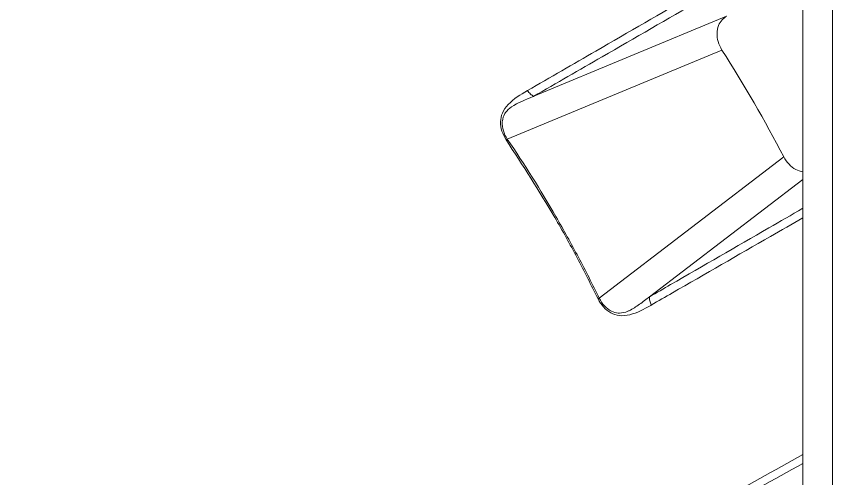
# Model space of a CAD drawing. Extents: x 2 to 136, y 1 to 99.
# Drawn here: x 11.718 to 15.353, y 11.293 to 13.353 of the extents above; entities that cross this region are included whole.
import ezdxf

# ---------------------------------------------------------------- set-up
doc = ezdxf.new("R2010")
doc.units = 0
doc.header["$MEASUREMENT"] = 0
doc.linetypes.add('SLD-Solid', pattern=[0])
doc.layers.add('OBJECT', color=7, linetype='CONTINUOUS')

msp = doc.modelspace()

# ---------------------------------------------------------------- linework, layer by layer
at = {"layer": 'OBJECT', "linetype": 'SLD-Solid', "lineweight": 15}
for p, q in [((15.2201, 16.7515), (15.2201, 9.425)), ((15.353, 16.6747), (15.353, 9.3482)), ((14.8802, 13.3531), (14.0216, 12.9967)), ((14.86, 13.2029), (13.904, 12.8063)), ((15.135, 12.7266), (14.3136, 12.0969)), ((15.2201, 12.6267), (14.5372, 12.1036))]:
    msp.add_line(p, q, dxfattribs=at)
for centre, radius, start, end in [((9.7743, 9.9491), 6.0375, 27.38935, 32.61065), ((13.7018, 13.1394), 0.3896, 300.3522, 301.2595), ((14.5001, 11.7567), 0.388, 118.7372, 119.6483)]:
    msp.add_arc(centre, radius, start, end, dxfattribs=at)
for points, knots in [([(9.9322, 12.3504), (10.2772, 12.5932), (10.9673, 13.0786), (12.0083, 13.764), (13.0527, 14.4206), (13.7511, 14.8285), (14.1002, 15.0324)], [0, 0, 0, 0, 0.249572, 0.499144, 0.749572, 1, 1, 1, 1]), ([(14.1102, 15.0148), (13.9974, 14.9496), (13.6365, 14.7412), (13.018, 14.3709), (12.2551, 13.896), (11.4831, 13.395), (10.7121, 12.8763), (10.1995, 12.5145), (9.9433, 12.3336)], [0, 0, 0, 0, 0.080895, 0.258852, 0.443965, 0.629078, 0.814539, 1, 1, 1, 1]), ([(12.3947, 14.3509), (12.3877, 14.3466), (12.3524, 14.3251), (12.2042, 14.2348), (11.6115, 13.8734), (10.6486, 13.2864), (9.7986, 12.7682), (9.4002, 12.5253)], [0, 0, 0, 0, 0.007069, 0.035343, 0.14844, 0.600828, 1, 1, 1, 1]), ([(9.6324, 12.3912), (9.6395, 12.3955), (9.6749, 12.417), (9.8237, 12.507), (10.4185, 12.867), (11.385, 13.452), (12.2381, 13.9684), (12.638, 14.2104)], [0, 0, 0, 0, 0.007069, 0.035343, 0.14844, 0.600828, 1, 1, 1, 1]), ([(13.9939, 13.0221), (14.0956, 13.081), (14.3433, 13.2243), (14.7335, 13.4503), (15.04, 13.6273), (15.2015, 13.7206), (15.2201, 13.7313)], [0, 0, 0, 0, 0.246452, 0.600116, 0.953811, 1, 1, 1, 1]), ([(15.2201, 13.6885), (15.2112, 13.6834), (15.0594, 13.5958), (14.7625, 13.4244), (14.3714, 13.1988), (14.1233, 13.0555), (14.0215, 12.9967)], [0, 0, 0, 0, 0.022493, 0.384974, 0.747416, 1, 1, 1, 1]), ([(14.8802, 13.3531), (14.8775, 13.3514), (14.8706, 13.3471), (14.8572, 13.3347), (14.8427, 13.3121), (14.8364, 13.278), (14.8411, 13.2394), (14.8536, 13.2154), (14.86, 13.2029)], [0, 0, 0, 0, 0.061294, 0.157978, 0.353027, 0.568968, 0.775603, 1, 1, 1, 1]), ([(13.8987, 12.8032), (13.8916, 12.816), (13.8776, 12.8415), (13.8718, 12.8837), (13.8803, 12.9261), (13.9189, 12.978), (13.9632, 13.004), (13.9939, 13.0221)], [0, 0, 0, 0, 0.138669, 0.277419, 0.423115, 0.599885, 1, 1, 1, 1]), ([(13.9939, 13.0221), (13.9982, 13.0167), (14.0068, 13.0058), (14.0166, 12.9997), (14.0215, 12.9967)], [0, 0, 0, 0, 0.5, 1, 1, 1, 1]), ([(14.0216, 12.9967), (14.0216, 12.9967), (14.0206, 12.9964), (13.9865, 12.9811), (13.9385, 12.9647), (13.9008, 12.9321), (13.8877, 12.911), (13.8829, 12.8963), (13.8807, 12.8712), (13.8844, 12.8429), (13.8962, 12.8177), (13.904, 12.8063), (13.904, 12.8063)], [0, 0, 0, 0, 0.000008, 0.011235, 0.408406, 0.550964, 0.581776, 0.700643, 0.724685, 0.86239, 0.999992, 1, 1, 1, 1]), ([(14.3082, 12.0939), (14.2776, 12.1552), (14.2164, 12.2777), (14.0839, 12.5174), (13.9726, 12.6891), (13.8987, 12.8032)], [0, 0, 0, 0, 0.251147, 0.502295, 1, 1, 1, 1]), ([(13.904, 12.8063), (13.904, 12.8063), (13.9803, 12.6945), (14.089, 12.5201), (14.2216, 12.2808), (14.2839, 12.1585), (14.3136, 12.0969), (14.3136, 12.0969)], [0, 0, 0, 0, 0.000003, 0.497705, 0.748853, 0.999997, 1, 1, 1, 1]), ([(15.135, 12.7266), (15.1424, 12.7151), (15.157, 12.6923), (15.1875, 12.6682), (15.2095, 12.6627), (15.2201, 12.66)], [0, 0, 0, 0, 0.343413, 0.685821, 1, 1, 1, 1]), ([(14.5372, 12.1035), (14.5686, 12.1216), (14.7464, 12.2242), (14.9743, 12.3558), (15.1695, 12.4686), (15.2201, 12.4978)], [0, 0, 0, 0, 0.137329, 0.776635, 1, 1, 1, 1]), ([(15.2201, 12.4554), (15.1722, 12.4278), (14.9797, 12.3169), (14.7545, 12.1874), (14.5768, 12.085), (14.5454, 12.0669)], [0, 0, 0, 0, 0.214218, 0.86106, 1, 1, 1, 1]), ([(14.5454, 12.0669), (14.5445, 12.0664), (14.5138, 12.0488), (14.4684, 12.0238), (14.4054, 12.0167), (14.3645, 12.0301), (14.3309, 12.0562), (14.3157, 12.0814), (14.3082, 12.0939)], [0, 0, 0, 0, 0.01186, 0.400275, 0.577865, 0.721206, 0.860697, 1, 1, 1, 1]), ([(14.3136, 12.0969), (14.3136, 12.0969), (14.3199, 12.0846), (14.3354, 12.0615), (14.3655, 12.0384), (14.3895, 12.0316), (14.4145, 12.0303), (14.4311, 12.0343), (14.4608, 12.0483), (14.4929, 12.0691), (14.5228, 12.0931), (14.5372, 12.1036), (14.5372, 12.1036)], [0, 0, 0, 0, 0.000008, 0.138313, 0.276605, 0.396733, 0.417142, 0.570177, 0.591105, 0.795128, 0.999992, 1, 1, 1, 1]), ([(14.5454, 12.0669), (14.5428, 12.0734), (14.5377, 12.0863), (14.5373, 12.0977), (14.5372, 12.1035)], [0, 0, 0, 0, 0.5, 1, 1, 1, 1]), ([(11.8027, 9.642), (11.8184, 9.6494), (11.897, 9.6861), (12.2262, 9.8409), (12.8229, 10.1289), (13.6288, 10.536), (14.4423, 10.965), (14.9655, 11.2578), (15.2201, 11.4003)], [0, 0, 0, 0, 0.013262, 0.066312, 0.27852, 0.523235, 0.767983, 1, 1, 1, 1]), ([(15.2201, 11.3614), (14.9628, 11.2175), (14.4277, 10.9182), (13.5909, 10.4784), (12.7172, 10.0377), (12.1191, 9.7548), (11.82, 9.6133)], [0, 0, 0, 0, 0.2357, 0.490072, 0.745036, 1, 1, 1, 1])]:
    msp.add_open_spline(points, degree=3, knots=knots, dxfattribs=at)
for points in [[(12.6483, 14.1929), (9.6428, 12.3737)], [(14.0215, 12.9967), (14.0216, 12.9967)], [(14.5372, 12.1036), (14.5372, 12.1035)]]:
    msp.add_open_spline(points, degree=1, dxfattribs=at)

doc.saveas('drawing.dxf')
